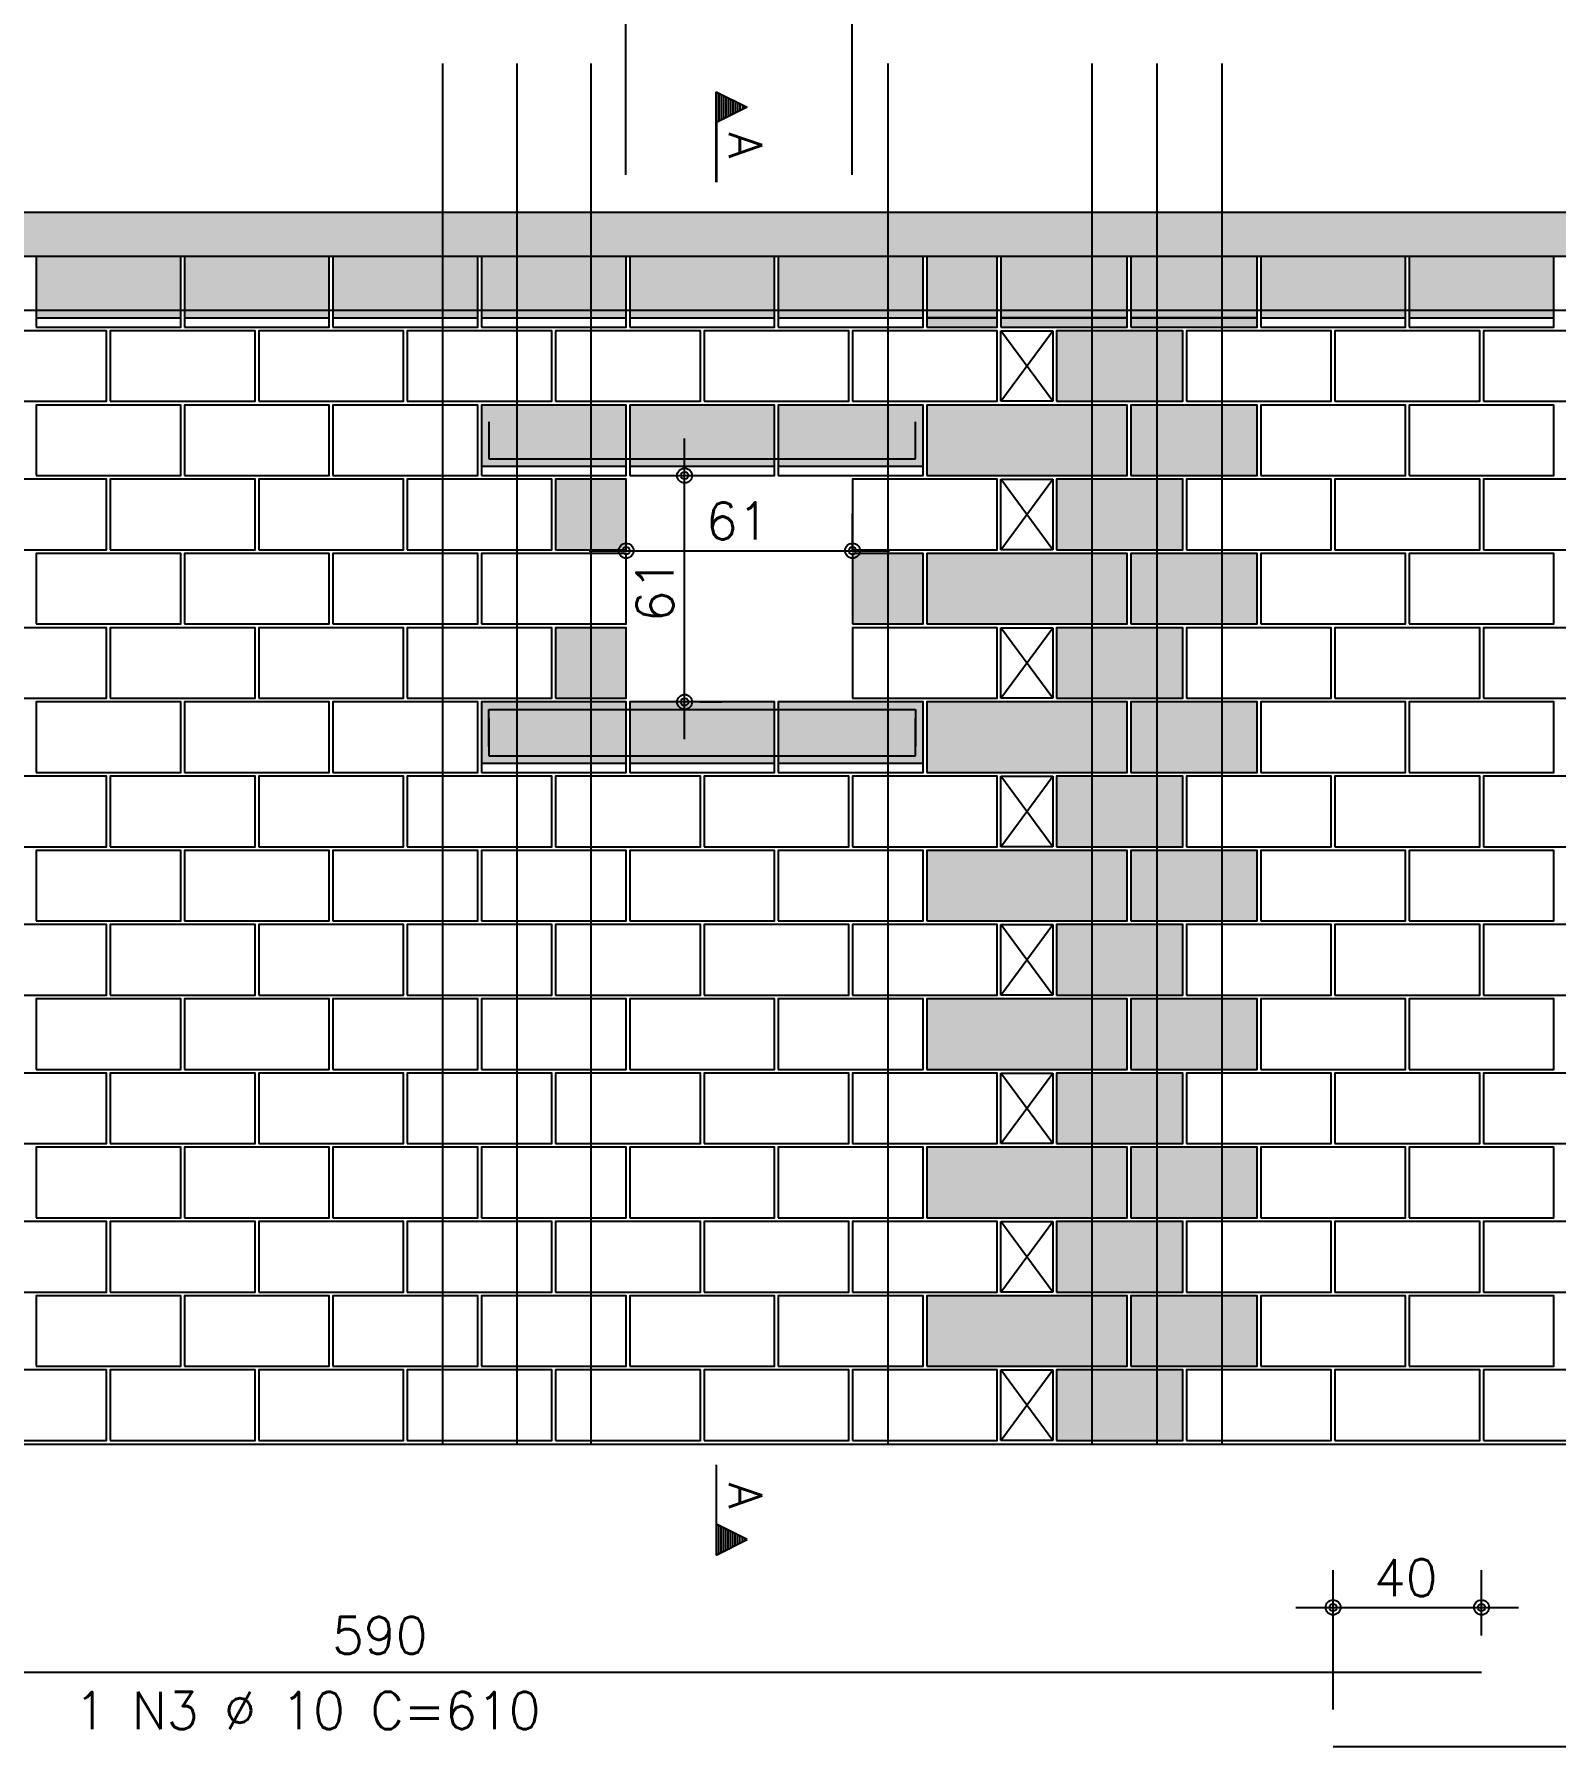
# Model space of a CAD drawing. Extents: x -1.9 to 86, y -1.6 to 60.9.
# Drawn here: x 27.32 to 35.52, y 46.15 to 55.38 of the extents above; entities that cross this region are included whole.
import ezdxf

# ---------------------------------------------------------------- set-up
doc = ezdxf.new("R2010")
doc.units = 0
doc.header["$MEASUREMENT"] = 0
for name, color, linetype in [('PENA_01', 1, 'CONTINUOUS'), ('PENA_02', 2, 'CONTINUOUS'), ('PENA_03', 3, 'CONTINUOUS'), ('PENA_05', 5, 'CONTINUOUS'), ('PENA_09', 254, 'CONTINUOUS'), ('PENA_11', 252, 'CONTINUOUS'), ('PENA_19', 240, 'CONTINUOUS'), ('PENA_21', 100, 'CONTINUOUS'), ('PENA_23', 50, 'CONTINUOUS')]:
    doc.layers.add(name, color=color, linetype=linetype)
doc.styles.get("Standard").update_dxf_attribs({"font": 'ROMANS.SHX'})

msp = doc.modelspace()

# ---------------------------------------------------------------- linework, layer by layer
at = {"layer": 'PENA_01', "linetype": 'Continuous'}
for p, q in [((30.5114, 54.6223), (30.5114, 55.8205)), ((31.7314, 54.6223), (31.7314, 55.8205)), ((27.3335, 53.8523), (28.1135, 53.8523)), ((28.1335, 53.8523), (28.9135, 53.8523)), ((28.9335, 53.8523), (29.7135, 53.8523)), ((29.7335, 53.8523), (30.5135, 53.8523)), ((30.5335, 53.8523), (31.3135, 53.8523)), ((31.3335, 53.8523), (32.1135, 53.8523)), ((32.1335, 53.8523), (32.5135, 53.8523)), ((32.5335, 53.8523), (33.2135, 53.8523)), ((33.2335, 53.8523), (33.9135, 53.8523)), ((33.9335, 53.8523), (34.7135, 53.8523)), ((34.7335, 53.8523), (35.5135, 53.8523)), ((30.8284, 51.5823), (30.8284, 53.2023)), ((29.7335, 53.0523), (30.5135, 53.0523)), ((30.5335, 53.0523), (31.3135, 53.0523)), ((30.9859, 53.0023), (31.0284, 53.0023)), ((31.3335, 53.0523), (32.1135, 53.0523)), ((30.5135, 52.5923), (30.5135, 52.797)), ((31.7335, 52.5923), (31.7335, 52.797)), ((30.3135, 52.597), (31.9335, 52.597)), ((30.9099, 51.7823), (31.0284, 51.7823)), ((29.7335, 51.4523), (30.5135, 51.4523)), ((30.5335, 51.4523), (31.3135, 51.4523)), ((31.3335, 51.4523), (32.1135, 51.4523)), ((34.3235, 46.352), (34.3235, 47.1028)), ((35.1235, 46.752), (35.1235, 47.1028)), ((34.1235, 46.9028), (35.3235, 46.9028))]:
    msp.add_line(p, q, dxfattribs=at)
at = {"layer": 'PENA_02', "linetype": 'Continuous'}
for p, q in [((32.5335, 53.4023), (32.5335, 53.7823)), ((32.5335, 53.7823), (32.8135, 53.7823)), ((32.8135, 53.7823), (32.8135, 53.4023)), ((32.8135, 53.4023), (32.5335, 53.4023)), ((32.5335, 52.6023), (32.5335, 52.9823)), ((32.5335, 52.9823), (32.8135, 52.9823)), ((32.8135, 52.9823), (32.8135, 52.6023)), ((32.8135, 52.6023), (32.5335, 52.6023)), ((32.5335, 51.8023), (32.5335, 52.1823)), ((32.5335, 52.1823), (32.8135, 52.1823)), ((32.8135, 52.1823), (32.8135, 51.8023)), ((32.8135, 51.8023), (32.5335, 51.8023)), ((32.5335, 51.0023), (32.5335, 51.3823)), ((32.5335, 51.3823), (32.8135, 51.3823)), ((32.8135, 51.3823), (32.8135, 51.0023)), ((32.8135, 51.0023), (32.5335, 51.0023)), ((32.5335, 50.2023), (32.5335, 50.5823)), ((32.5335, 50.5823), (32.8135, 50.5823)), ((32.8135, 50.5823), (32.8135, 50.2023)), ((32.8135, 50.2023), (32.5335, 50.2023)), ((32.5335, 49.4023), (32.5335, 49.7823)), ((32.5335, 49.7823), (32.8135, 49.7823)), ((32.8135, 49.7823), (32.8135, 49.4023)), ((32.8135, 49.4023), (32.5335, 49.4023)), ((32.5335, 48.6023), (32.5335, 48.9823)), ((32.5335, 48.9823), (32.8135, 48.9823)), ((32.8135, 48.9823), (32.8135, 48.6023)), ((32.8135, 48.6023), (32.5335, 48.6023)), ((32.5335, 47.8023), (32.5335, 48.1823)), ((32.5335, 48.1823), (32.8135, 48.1823)), ((32.8135, 48.1823), (32.8135, 47.8023)), ((32.8135, 47.8023), (32.5335, 47.8023)), ((23.2335, 47.7823), (46.2135, 47.7823))]:
    msp.add_line(p, q, dxfattribs=at)
for points in [[(23.2335, 54.1823), (23.2335, 54.4223), (46.2135, 54.4223), (46.2135, 54.1823), (23.2335, 54.1823)], [(27.3335, 53.8023), (28.1135, 53.8023), (28.1135, 54.1823), (27.3335, 54.1823), (27.3335, 53.8023)], [(28.1335, 53.8023), (28.9135, 53.8023), (28.9135, 54.1823), (28.1335, 54.1823), (28.1335, 53.8023)], [(28.9335, 53.8023), (29.7135, 53.8023), (29.7135, 54.1823), (28.9335, 54.1823), (28.9335, 53.8023)], [(29.7335, 53.8023), (30.5135, 53.8023), (30.5135, 54.1823), (29.7335, 54.1823), (29.7335, 53.8023)], [(30.5335, 53.8023), (31.3135, 53.8023), (31.3135, 54.1823), (30.5335, 54.1823), (30.5335, 53.8023)], [(31.3335, 53.8023), (32.1135, 53.8023), (32.1135, 54.1823), (31.3335, 54.1823), (31.3335, 53.8023)], [(32.1335, 53.8023), (32.5135, 53.8023), (32.5135, 54.1823), (32.1335, 54.1823), (32.1335, 53.8023)], [(32.5335, 53.8023), (33.2135, 53.8023), (33.2135, 54.1823), (32.5335, 54.1823), (32.5335, 53.8023)], [(33.2335, 53.8023), (33.9135, 53.8023), (33.9135, 54.1823), (33.2335, 54.1823), (33.2335, 53.8023)], [(33.9335, 53.8023), (34.7135, 53.8023), (34.7135, 54.1823), (33.9335, 54.1823), (33.9335, 53.8023)], [(34.7335, 53.8023), (35.5135, 53.8023), (35.5135, 54.1823), (34.7335, 54.1823), (34.7335, 53.8023)], [(26.9335, 53.4023), (27.7135, 53.4023), (27.7135, 53.7823), (26.9335, 53.7823), (26.9335, 53.4023)], [(27.7335, 53.4023), (28.5135, 53.4023), (28.5135, 53.7823), (27.7335, 53.7823), (27.7335, 53.4023)], [(28.5335, 53.4023), (29.3135, 53.4023), (29.3135, 53.7823), (28.5335, 53.7823), (28.5335, 53.4023)], [(29.3335, 53.4023), (30.1135, 53.4023), (30.1135, 53.7823), (29.3335, 53.7823), (29.3335, 53.4023)], [(30.1335, 53.4023), (30.9135, 53.4023), (30.9135, 53.7823), (30.1335, 53.7823), (30.1335, 53.4023)], [(30.9335, 53.4023), (31.7135, 53.4023), (31.7135, 53.7823), (30.9335, 53.7823), (30.9335, 53.4023)], [(31.7335, 53.4023), (32.5135, 53.4023), (32.5135, 53.7823), (31.7335, 53.7823), (31.7335, 53.4023)], [(32.8335, 53.4023), (33.5135, 53.4023), (33.5135, 53.7823), (32.8335, 53.7823), (32.8335, 53.4023)], [(33.5335, 53.4023), (34.3135, 53.4023), (34.3135, 53.7823), (33.5335, 53.7823), (33.5335, 53.4023)], [(34.3335, 53.4023), (35.1135, 53.4023), (35.1135, 53.7823), (34.3335, 53.7823), (34.3335, 53.4023)], [(35.1335, 53.4023), (35.9135, 53.4023), (35.9135, 53.7823), (35.1335, 53.7823), (35.1335, 53.4023)], [(27.3335, 53.0023), (28.1135, 53.0023), (28.1135, 53.3823), (27.3335, 53.3823), (27.3335, 53.0023)], [(28.1335, 53.0023), (28.9135, 53.0023), (28.9135, 53.3823), (28.1335, 53.3823), (28.1335, 53.0023)], [(28.9335, 53.0023), (29.7135, 53.0023), (29.7135, 53.3823), (28.9335, 53.3823), (28.9335, 53.0023)], [(29.7335, 53.0023), (30.5135, 53.0023), (30.5135, 53.3823), (29.7335, 53.3823), (29.7335, 53.0023)], [(30.5335, 53.0023), (31.3135, 53.0023), (31.3135, 53.3823), (30.5335, 53.3823), (30.5335, 53.0023)], [(31.3335, 53.0023), (32.1135, 53.0023), (32.1135, 53.3823), (31.3335, 53.3823), (31.3335, 53.0023)], [(32.1335, 53.0023), (33.2135, 53.0023), (33.2135, 53.3823), (32.1335, 53.3823), (32.1335, 53.0023)], [(33.2335, 53.0023), (33.9135, 53.0023), (33.9135, 53.3823), (33.2335, 53.3823), (33.2335, 53.0023)], [(33.9335, 53.0023), (34.7135, 53.0023), (34.7135, 53.3823), (33.9335, 53.3823), (33.9335, 53.0023)], [(34.7335, 53.0023), (35.5135, 53.0023), (35.5135, 53.3823), (34.7335, 53.3823), (34.7335, 53.0023)], [(26.9335, 52.6023), (27.7135, 52.6023), (27.7135, 52.9823), (26.9335, 52.9823), (26.9335, 52.6023)], [(27.7335, 52.6023), (28.5135, 52.6023), (28.5135, 52.9823), (27.7335, 52.9823), (27.7335, 52.6023)], [(28.5335, 52.6023), (29.3135, 52.6023), (29.3135, 52.9823), (28.5335, 52.9823), (28.5335, 52.6023)], [(29.3335, 52.6023), (30.1135, 52.6023), (30.1135, 52.9823), (29.3335, 52.9823), (29.3335, 52.6023)], [(30.1335, 52.6023), (30.5135, 52.6023), (30.5135, 52.9823), (30.1335, 52.9823), (30.1335, 52.6023)], [(31.7335, 52.6023), (32.5135, 52.6023), (32.5135, 52.9823), (31.7335, 52.9823), (31.7335, 52.6023)], [(32.8335, 52.6023), (33.5135, 52.6023), (33.5135, 52.9823), (32.8335, 52.9823), (32.8335, 52.6023)], [(33.5335, 52.6023), (34.3135, 52.6023), (34.3135, 52.9823), (33.5335, 52.9823), (33.5335, 52.6023)], [(34.3335, 52.6023), (35.1135, 52.6023), (35.1135, 52.9823), (34.3335, 52.9823), (34.3335, 52.6023)], [(35.1335, 52.6023), (35.9135, 52.6023), (35.9135, 52.9823), (35.1335, 52.9823), (35.1335, 52.6023)], [(27.3335, 52.2023), (28.1135, 52.2023), (28.1135, 52.5823), (27.3335, 52.5823), (27.3335, 52.2023)], [(28.1335, 52.2023), (28.9135, 52.2023), (28.9135, 52.5823), (28.1335, 52.5823), (28.1335, 52.2023)], [(28.9335, 52.2023), (29.7135, 52.2023), (29.7135, 52.5823), (28.9335, 52.5823), (28.9335, 52.2023)], [(29.7335, 52.2023), (30.5135, 52.2023), (30.5135, 52.5823), (29.7335, 52.5823), (29.7335, 52.2023)], [(31.7335, 52.2023), (32.1135, 52.2023), (32.1135, 52.5823), (31.7335, 52.5823), (31.7335, 52.2023)], [(32.1335, 52.2023), (33.2135, 52.2023), (33.2135, 52.5823), (32.1335, 52.5823), (32.1335, 52.2023)], [(33.2335, 52.2023), (33.9135, 52.2023), (33.9135, 52.5823), (33.2335, 52.5823), (33.2335, 52.2023)], [(33.9335, 52.2023), (34.7135, 52.2023), (34.7135, 52.5823), (33.9335, 52.5823), (33.9335, 52.2023)], [(34.7335, 52.2023), (35.5135, 52.2023), (35.5135, 52.5823), (34.7335, 52.5823), (34.7335, 52.2023)], [(26.9335, 51.8023), (27.7135, 51.8023), (27.7135, 52.1823), (26.9335, 52.1823), (26.9335, 51.8023)], [(27.7335, 51.8023), (28.5135, 51.8023), (28.5135, 52.1823), (27.7335, 52.1823), (27.7335, 51.8023)], [(28.5335, 51.8023), (29.3135, 51.8023), (29.3135, 52.1823), (28.5335, 52.1823), (28.5335, 51.8023)], [(29.3335, 51.8023), (30.1135, 51.8023), (30.1135, 52.1823), (29.3335, 52.1823), (29.3335, 51.8023)], [(30.1335, 51.8023), (30.5135, 51.8023), (30.5135, 52.1823), (30.1335, 52.1823), (30.1335, 51.8023)], [(31.7335, 51.8023), (32.5135, 51.8023), (32.5135, 52.1823), (31.7335, 52.1823), (31.7335, 51.8023)], [(32.8335, 51.8023), (33.5135, 51.8023), (33.5135, 52.1823), (32.8335, 52.1823), (32.8335, 51.8023)], [(33.5335, 51.8023), (34.3135, 51.8023), (34.3135, 52.1823), (33.5335, 52.1823), (33.5335, 51.8023)], [(34.3335, 51.8023), (35.1135, 51.8023), (35.1135, 52.1823), (34.3335, 52.1823), (34.3335, 51.8023)], [(35.1335, 51.8023), (35.9135, 51.8023), (35.9135, 52.1823), (35.1335, 52.1823), (35.1335, 51.8023)], [(27.3335, 51.4023), (28.1135, 51.4023), (28.1135, 51.7823), (27.3335, 51.7823), (27.3335, 51.4023)], [(28.1335, 51.4023), (28.9135, 51.4023), (28.9135, 51.7823), (28.1335, 51.7823), (28.1335, 51.4023)], [(28.9335, 51.4023), (29.7135, 51.4023), (29.7135, 51.7823), (28.9335, 51.7823), (28.9335, 51.4023)], [(29.7335, 51.4023), (30.5135, 51.4023), (30.5135, 51.7823), (29.7335, 51.7823), (29.7335, 51.4023)], [(30.5335, 51.4023), (31.3135, 51.4023), (31.3135, 51.7823), (30.5335, 51.7823), (30.5335, 51.4023)], [(31.3335, 51.4023), (32.1135, 51.4023), (32.1135, 51.7823), (31.3335, 51.7823), (31.3335, 51.4023)], [(32.1335, 51.4023), (33.2135, 51.4023), (33.2135, 51.7823), (32.1335, 51.7823), (32.1335, 51.4023)], [(33.2335, 51.4023), (33.9135, 51.4023), (33.9135, 51.7823), (33.2335, 51.7823), (33.2335, 51.4023)], [(33.9335, 51.4023), (34.7135, 51.4023), (34.7135, 51.7823), (33.9335, 51.7823), (33.9335, 51.4023)], [(34.7335, 51.4023), (35.5135, 51.4023), (35.5135, 51.7823), (34.7335, 51.7823), (34.7335, 51.4023)], [(26.9335, 51.0023), (27.7135, 51.0023), (27.7135, 51.3823), (26.9335, 51.3823), (26.9335, 51.0023)], [(27.7335, 51.0023), (28.5135, 51.0023), (28.5135, 51.3823), (27.7335, 51.3823), (27.7335, 51.0023)], [(28.5335, 51.0023), (29.3135, 51.0023), (29.3135, 51.3823), (28.5335, 51.3823), (28.5335, 51.0023)], [(29.3335, 51.0023), (30.1135, 51.0023), (30.1135, 51.3823), (29.3335, 51.3823), (29.3335, 51.0023)], [(30.1335, 51.0023), (30.9135, 51.0023), (30.9135, 51.3823), (30.1335, 51.3823), (30.1335, 51.0023)], [(30.9335, 51.0023), (31.7135, 51.0023), (31.7135, 51.3823), (30.9335, 51.3823), (30.9335, 51.0023)], [(31.7335, 51.0023), (32.5135, 51.0023), (32.5135, 51.3823), (31.7335, 51.3823), (31.7335, 51.0023)], [(32.8335, 51.0023), (33.5135, 51.0023), (33.5135, 51.3823), (32.8335, 51.3823), (32.8335, 51.0023)], [(33.5335, 51.0023), (34.3135, 51.0023), (34.3135, 51.3823), (33.5335, 51.3823), (33.5335, 51.0023)], [(34.3335, 51.0023), (35.1135, 51.0023), (35.1135, 51.3823), (34.3335, 51.3823), (34.3335, 51.0023)], [(35.1335, 51.0023), (35.9135, 51.0023), (35.9135, 51.3823), (35.1335, 51.3823), (35.1335, 51.0023)], [(27.3335, 50.6023), (28.1135, 50.6023), (28.1135, 50.9823), (27.3335, 50.9823), (27.3335, 50.6023)], [(28.1335, 50.6023), (28.9135, 50.6023), (28.9135, 50.9823), (28.1335, 50.9823), (28.1335, 50.6023)], [(28.9335, 50.6023), (29.7135, 50.6023), (29.7135, 50.9823), (28.9335, 50.9823), (28.9335, 50.6023)], [(29.7335, 50.6023), (30.5135, 50.6023), (30.5135, 50.9823), (29.7335, 50.9823), (29.7335, 50.6023)], [(30.5335, 50.6023), (31.3135, 50.6023), (31.3135, 50.9823), (30.5335, 50.9823), (30.5335, 50.6023)], [(31.3335, 50.6023), (32.1135, 50.6023), (32.1135, 50.9823), (31.3335, 50.9823), (31.3335, 50.6023)], [(32.1335, 50.6023), (33.2135, 50.6023), (33.2135, 50.9823), (32.1335, 50.9823), (32.1335, 50.6023)], [(33.2335, 50.6023), (33.9135, 50.6023), (33.9135, 50.9823), (33.2335, 50.9823), (33.2335, 50.6023)], [(33.9335, 50.6023), (34.7135, 50.6023), (34.7135, 50.9823), (33.9335, 50.9823), (33.9335, 50.6023)], [(34.7335, 50.6023), (35.5135, 50.6023), (35.5135, 50.9823), (34.7335, 50.9823), (34.7335, 50.6023)], [(26.9335, 50.2023), (27.7135, 50.2023), (27.7135, 50.5823), (26.9335, 50.5823), (26.9335, 50.2023)], [(27.7335, 50.2023), (28.5135, 50.2023), (28.5135, 50.5823), (27.7335, 50.5823), (27.7335, 50.2023)], [(28.5335, 50.2023), (29.3135, 50.2023), (29.3135, 50.5823), (28.5335, 50.5823), (28.5335, 50.2023)], [(29.3335, 50.2023), (30.1135, 50.2023), (30.1135, 50.5823), (29.3335, 50.5823), (29.3335, 50.2023)], [(30.1335, 50.2023), (30.9135, 50.2023), (30.9135, 50.5823), (30.1335, 50.5823), (30.1335, 50.2023)], [(30.9335, 50.2023), (31.7135, 50.2023), (31.7135, 50.5823), (30.9335, 50.5823), (30.9335, 50.2023)], [(31.7335, 50.2023), (32.5135, 50.2023), (32.5135, 50.5823), (31.7335, 50.5823), (31.7335, 50.2023)], [(32.8335, 50.2023), (33.5135, 50.2023), (33.5135, 50.5823), (32.8335, 50.5823), (32.8335, 50.2023)], [(33.5335, 50.2023), (34.3135, 50.2023), (34.3135, 50.5823), (33.5335, 50.5823), (33.5335, 50.2023)], [(34.3335, 50.2023), (35.1135, 50.2023), (35.1135, 50.5823), (34.3335, 50.5823), (34.3335, 50.2023)], [(35.1335, 50.2023), (35.9135, 50.2023), (35.9135, 50.5823), (35.1335, 50.5823), (35.1335, 50.2023)], [(27.3335, 49.8023), (28.1135, 49.8023), (28.1135, 50.1823), (27.3335, 50.1823), (27.3335, 49.8023)], [(28.1335, 49.8023), (28.9135, 49.8023), (28.9135, 50.1823), (28.1335, 50.1823), (28.1335, 49.8023)], [(28.9335, 49.8023), (29.7135, 49.8023), (29.7135, 50.1823), (28.9335, 50.1823), (28.9335, 49.8023)], [(29.7335, 49.8023), (30.5135, 49.8023), (30.5135, 50.1823), (29.7335, 50.1823), (29.7335, 49.8023)], [(30.5335, 49.8023), (31.3135, 49.8023), (31.3135, 50.1823), (30.5335, 50.1823), (30.5335, 49.8023)], [(31.3335, 49.8023), (32.1135, 49.8023), (32.1135, 50.1823), (31.3335, 50.1823), (31.3335, 49.8023)], [(32.1335, 49.8023), (33.2135, 49.8023), (33.2135, 50.1823), (32.1335, 50.1823), (32.1335, 49.8023)], [(33.2335, 49.8023), (33.9135, 49.8023), (33.9135, 50.1823), (33.2335, 50.1823), (33.2335, 49.8023)], [(33.9335, 49.8023), (34.7135, 49.8023), (34.7135, 50.1823), (33.9335, 50.1823), (33.9335, 49.8023)], [(34.7335, 49.8023), (35.5135, 49.8023), (35.5135, 50.1823), (34.7335, 50.1823), (34.7335, 49.8023)], [(26.9335, 49.4023), (27.7135, 49.4023), (27.7135, 49.7823), (26.9335, 49.7823), (26.9335, 49.4023)], [(27.7335, 49.4023), (28.5135, 49.4023), (28.5135, 49.7823), (27.7335, 49.7823), (27.7335, 49.4023)], [(28.5335, 49.4023), (29.3135, 49.4023), (29.3135, 49.7823), (28.5335, 49.7823), (28.5335, 49.4023)], [(29.3335, 49.4023), (30.1135, 49.4023), (30.1135, 49.7823), (29.3335, 49.7823), (29.3335, 49.4023)], [(30.1335, 49.4023), (30.9135, 49.4023), (30.9135, 49.7823), (30.1335, 49.7823), (30.1335, 49.4023)], [(30.9335, 49.4023), (31.7135, 49.4023), (31.7135, 49.7823), (30.9335, 49.7823), (30.9335, 49.4023)], [(31.7335, 49.4023), (32.5135, 49.4023), (32.5135, 49.7823), (31.7335, 49.7823), (31.7335, 49.4023)], [(32.8335, 49.4023), (33.5135, 49.4023), (33.5135, 49.7823), (32.8335, 49.7823), (32.8335, 49.4023)], [(33.5335, 49.4023), (34.3135, 49.4023), (34.3135, 49.7823), (33.5335, 49.7823), (33.5335, 49.4023)], [(34.3335, 49.4023), (35.1135, 49.4023), (35.1135, 49.7823), (34.3335, 49.7823), (34.3335, 49.4023)], [(35.1335, 49.4023), (35.9135, 49.4023), (35.9135, 49.7823), (35.1335, 49.7823), (35.1335, 49.4023)], [(27.3335, 49.0023), (28.1135, 49.0023), (28.1135, 49.3823), (27.3335, 49.3823), (27.3335, 49.0023)], [(28.1335, 49.0023), (28.9135, 49.0023), (28.9135, 49.3823), (28.1335, 49.3823), (28.1335, 49.0023)], [(28.9335, 49.0023), (29.7135, 49.0023), (29.7135, 49.3823), (28.9335, 49.3823), (28.9335, 49.0023)], [(29.7335, 49.0023), (30.5135, 49.0023), (30.5135, 49.3823), (29.7335, 49.3823), (29.7335, 49.0023)], [(30.5335, 49.0023), (31.3135, 49.0023), (31.3135, 49.3823), (30.5335, 49.3823), (30.5335, 49.0023)], [(31.3335, 49.0023), (32.1135, 49.0023), (32.1135, 49.3823), (31.3335, 49.3823), (31.3335, 49.0023)], [(32.1335, 49.0023), (33.2135, 49.0023), (33.2135, 49.3823), (32.1335, 49.3823), (32.1335, 49.0023)], [(33.2335, 49.0023), (33.9135, 49.0023), (33.9135, 49.3823), (33.2335, 49.3823), (33.2335, 49.0023)], [(33.9335, 49.0023), (34.7135, 49.0023), (34.7135, 49.3823), (33.9335, 49.3823), (33.9335, 49.0023)], [(34.7335, 49.0023), (35.5135, 49.0023), (35.5135, 49.3823), (34.7335, 49.3823), (34.7335, 49.0023)], [(26.9335, 48.6023), (27.7135, 48.6023), (27.7135, 48.9823), (26.9335, 48.9823), (26.9335, 48.6023)], [(27.7335, 48.6023), (28.5135, 48.6023), (28.5135, 48.9823), (27.7335, 48.9823), (27.7335, 48.6023)], [(28.5335, 48.6023), (29.3135, 48.6023), (29.3135, 48.9823), (28.5335, 48.9823), (28.5335, 48.6023)], [(29.3335, 48.6023), (30.1135, 48.6023), (30.1135, 48.9823), (29.3335, 48.9823), (29.3335, 48.6023)], [(30.1335, 48.6023), (30.9135, 48.6023), (30.9135, 48.9823), (30.1335, 48.9823), (30.1335, 48.6023)], [(30.9335, 48.6023), (31.7135, 48.6023), (31.7135, 48.9823), (30.9335, 48.9823), (30.9335, 48.6023)], [(31.7335, 48.6023), (32.5135, 48.6023), (32.5135, 48.9823), (31.7335, 48.9823), (31.7335, 48.6023)], [(32.8335, 48.6023), (33.5135, 48.6023), (33.5135, 48.9823), (32.8335, 48.9823), (32.8335, 48.6023)], [(33.5335, 48.6023), (34.3135, 48.6023), (34.3135, 48.9823), (33.5335, 48.9823), (33.5335, 48.6023)], [(34.3335, 48.6023), (35.1135, 48.6023), (35.1135, 48.9823), (34.3335, 48.9823), (34.3335, 48.6023)], [(35.1335, 48.6023), (35.9135, 48.6023), (35.9135, 48.9823), (35.1335, 48.9823), (35.1335, 48.6023)], [(27.3335, 48.2023), (28.1135, 48.2023), (28.1135, 48.5823), (27.3335, 48.5823), (27.3335, 48.2023)], [(28.1335, 48.2023), (28.9135, 48.2023), (28.9135, 48.5823), (28.1335, 48.5823), (28.1335, 48.2023)], [(28.9335, 48.2023), (29.7135, 48.2023), (29.7135, 48.5823), (28.9335, 48.5823), (28.9335, 48.2023)], [(29.7335, 48.2023), (30.5135, 48.2023), (30.5135, 48.5823), (29.7335, 48.5823), (29.7335, 48.2023)], [(30.5335, 48.2023), (31.3135, 48.2023), (31.3135, 48.5823), (30.5335, 48.5823), (30.5335, 48.2023)], [(31.3335, 48.2023), (32.1135, 48.2023), (32.1135, 48.5823), (31.3335, 48.5823), (31.3335, 48.2023)], [(32.1335, 48.2023), (33.2135, 48.2023), (33.2135, 48.5823), (32.1335, 48.5823), (32.1335, 48.2023)], [(33.2335, 48.2023), (33.9135, 48.2023), (33.9135, 48.5823), (33.2335, 48.5823), (33.2335, 48.2023)], [(33.9335, 48.2023), (34.7135, 48.2023), (34.7135, 48.5823), (33.9335, 48.5823), (33.9335, 48.2023)], [(34.7335, 48.2023), (35.5135, 48.2023), (35.5135, 48.5823), (34.7335, 48.5823), (34.7335, 48.2023)], [(26.9335, 47.8023), (27.7135, 47.8023), (27.7135, 48.1823), (26.9335, 48.1823), (26.9335, 47.8023)], [(27.7335, 47.8023), (28.5135, 47.8023), (28.5135, 48.1823), (27.7335, 48.1823), (27.7335, 47.8023)], [(28.5335, 47.8023), (29.3135, 47.8023), (29.3135, 48.1823), (28.5335, 48.1823), (28.5335, 47.8023)], [(29.3335, 47.8023), (30.1135, 47.8023), (30.1135, 48.1823), (29.3335, 48.1823), (29.3335, 47.8023)], [(30.1335, 47.8023), (30.9135, 47.8023), (30.9135, 48.1823), (30.1335, 48.1823), (30.1335, 47.8023)], [(30.9335, 47.8023), (31.7135, 47.8023), (31.7135, 48.1823), (30.9335, 48.1823), (30.9335, 47.8023)], [(31.7335, 47.8023), (32.5135, 47.8023), (32.5135, 48.1823), (31.7335, 48.1823), (31.7335, 47.8023)], [(32.8335, 47.8023), (33.5135, 47.8023), (33.5135, 48.1823), (32.8335, 48.1823), (32.8335, 47.8023)], [(33.5335, 47.8023), (34.3135, 47.8023), (34.3135, 48.1823), (33.5335, 48.1823), (33.5335, 47.8023)], [(34.3335, 47.8023), (35.1135, 47.8023), (35.1135, 48.1823), (34.3335, 48.1823), (34.3335, 47.8023)], [(35.1335, 47.8023), (35.9135, 47.8023), (35.9135, 48.1823), (35.1335, 48.1823), (35.1335, 47.8023)]]:
    msp.add_lwpolyline(points, dxfattribs=at)
for centre, radius in [((30.8284, 53.0023), 0.04), ((30.8284, 53.0023), 0.02), ((30.5135, 52.597), 0.04), ((30.5135, 52.597), 0.02), ((31.7335, 52.597), 0.04), ((31.7335, 52.597), 0.02), ((30.8284, 51.7823), 0.04), ((30.8284, 51.7823), 0.02), ((34.3235, 46.9028), 0.04), ((34.3235, 46.9028), 0.02), ((35.1235, 46.9028), 0.04), ((35.1235, 46.9028), 0.02)]:
    msp.add_circle(centre, radius, dxfattribs=at)
at = {"layer": 'PENA_03', "linetype": 'Continuous'}
for p, q in [((30.9993, 54.5836), (30.9993, 55.07)), ((30.9993, 55.07), (31.1653, 54.9871)), ((31, 55.0689), (31, 54.9052)), ((31, 55.0689), (31.1637, 54.9871)), ((31.0121, 55.0636), (31.0121, 54.9105)), ((31.0249, 55.0573), (31.0249, 54.9169)), ((31.0376, 55.0509), (31.0376, 54.9232)), ((31.0504, 55.0445), (31.0504, 54.9296)), ((31.0632, 55.0381), (31.0632, 54.936)), ((31.0759, 55.0317), (31.0759, 54.9424)), ((31.0887, 55.0254), (31.0887, 54.9488)), ((31.1014, 55.019), (31.1014, 54.9551)), ((31.1142, 55.0126), (31.1142, 54.9615)), ((31.127, 55.0062), (31.127, 54.9679)), ((31.1637, 54.9871), (31, 54.9052)), ((31.1653, 54.9871), (31, 54.9044)), ((31.1397, 54.9998), (31.1397, 54.9743)), ((31.1525, 54.9934), (31.1525, 54.9807)), ((31, 54.9044), (31, 54.5836)), ((30.5114, 54.4223), (30.5114, 54.4223)), ((31.7314, 54.4223), (31.7314, 54.4223)), ((32.8135, 53.4023), (32.5335, 53.7823)), ((32.5335, 53.4023), (32.8135, 53.7823)), ((30.7859, 53.0023), (30.7859, 53.0023)), ((32.8135, 52.6023), (32.5335, 52.9823)), ((32.5335, 52.6023), (32.8135, 52.9823)), ((30.5135, 52.3923), (30.5135, 52.3923)), ((31.7335, 52.3923), (31.7335, 52.3923)), ((32.8135, 51.8023), (32.5335, 52.1823)), ((32.5335, 51.8023), (32.8135, 52.1823)), ((30.7099, 51.7823), (30.7099, 51.7823)), ((32.8135, 51.0023), (32.5335, 51.3823)), ((32.5335, 51.0023), (32.8135, 51.3823)), ((32.8135, 50.2023), (32.5335, 50.5823)), ((32.5335, 50.2023), (32.8135, 50.5823)), ((32.8135, 49.4023), (32.5335, 49.7823)), ((32.5335, 49.4023), (32.8135, 49.7823)), ((32.8135, 48.6023), (32.5335, 48.9823)), ((32.5335, 48.6023), (32.8135, 48.9823)), ((32.8135, 47.8023), (32.5335, 48.1823)), ((32.5335, 47.8023), (32.8135, 48.1823)), ((30.9993, 47.6715), (30.9993, 47.1851)), ((31, 47.3507), (31, 47.6715)), ((31.1653, 47.2681), (31, 47.3507)), ((31, 47.1862), (31, 47.3499)), ((31.1637, 47.2681), (31, 47.3499)), ((31.0121, 47.1915), (31.0121, 47.3446)), ((30.9993, 47.1851), (31.1653, 47.2681)), ((31, 47.1862), (31.1637, 47.2681)), ((31.0249, 47.1979), (31.0249, 47.3383)), ((31.0376, 47.2042), (31.0376, 47.3319)), ((31.0504, 47.2106), (31.0504, 47.3255)), ((31.0632, 47.217), (31.0632, 47.3191)), ((31.0759, 47.2234), (31.0759, 47.3127)), ((31.0887, 47.2298), (31.0887, 47.3063)), ((31.1014, 47.2361), (31.1014, 47.3)), ((31.1142, 47.2425), (31.1142, 47.2936)), ((31.127, 47.2489), (31.127, 47.2872)), ((31.1397, 47.2553), (31.1397, 47.2808)), ((31.1525, 47.2617), (31.1525, 47.2744)), ((35.1235, 46.552), (35.1235, 46.552)), ((34.3235, 46.152), (34.3235, 46.152))]:
    msp.add_line(p, q, dxfattribs=at)
at = {"layer": 'PENA_05', "linetype": 'Continuous'}
for p, q in [((35.1235, 53.8923), (23.3335, 53.8923)), ((46.1135, 53.8923), (34.3235, 53.8923)), ((29.7735, 53.2923), (29.7735, 53.0923)), ((32.0735, 53.0923), (32.0735, 53.2923)), ((29.7735, 53.0923), (32.0735, 53.0923)), ((29.7735, 51.5423), (29.7735, 51.7423)), ((29.7735, 51.7423), (32.0735, 51.7423)), ((29.7735, 51.6923), (29.7735, 51.4923)), ((32.0735, 51.7423), (32.0735, 51.5423)), ((32.0735, 51.4923), (32.0735, 51.6923)), ((29.7735, 51.4923), (32.0735, 51.4923)), ((35.1235, 46.552), (23.3335, 46.552)), ((46.1135, 46.152), (34.3235, 46.152))]:
    msp.add_line(p, q, dxfattribs=at)
for points in [[(29.5235, 55.2223), (29.5235, 47.7823)], [(29.9235, 55.2223), (29.9235, 47.7823)], [(30.3235, 55.2223), (30.3235, 47.7823)], [(31.9235, 55.2223), (31.9235, 47.7823)], [(33.0235, 55.2223), (33.0235, 47.7823)], [(33.3735, 55.2223), (33.3735, 47.7823)], [(33.7235, 55.2223), (33.7235, 47.7823)]]:
    msp.add_lwpolyline(points, dxfattribs=at)
at = {"layer": 'PENA_09', "linetype": 'Continuous'}
for points in [[(27.3335, 53.8523), (28.1135, 53.8523), (28.1135, 54.1823), (27.3335, 54.1823), (27.3335, 53.8523)], [(28.1335, 53.8523), (28.9135, 53.8523), (28.9135, 54.1823), (28.1335, 54.1823), (28.1335, 53.8523)], [(28.9335, 53.8523), (29.7135, 53.8523), (29.7135, 54.1823), (28.9335, 54.1823), (28.9335, 53.8523)], [(29.7335, 53.8523), (30.5135, 53.8523), (30.5135, 54.1823), (29.7335, 54.1823), (29.7335, 53.8523)], [(30.5335, 53.8523), (31.3135, 53.8523), (31.3135, 54.1823), (30.5335, 54.1823), (30.5335, 53.8523)], [(31.3335, 53.8523), (32.1135, 53.8523), (32.1135, 54.1823), (31.3335, 54.1823), (31.3335, 53.8523)], [(32.1335, 53.8523), (32.5135, 53.8523), (32.5135, 54.1823), (32.1335, 54.1823), (32.1335, 53.8523)], [(32.5335, 53.8523), (33.2135, 53.8523), (33.2135, 54.1823), (32.5335, 54.1823), (32.5335, 53.8523)], [(33.2335, 53.8523), (33.9135, 53.8523), (33.9135, 54.1823), (33.2335, 54.1823), (33.2335, 53.8523)], [(33.9335, 53.8523), (34.7135, 53.8523), (34.7135, 54.1823), (33.9335, 54.1823), (33.9335, 53.8523)], [(34.7335, 53.8523), (35.5135, 53.8523), (35.5135, 54.1823), (34.7335, 54.1823), (34.7335, 53.8523)], [(29.7335, 53.0523), (30.5135, 53.0523), (30.5135, 53.3823), (29.7335, 53.3823), (29.7335, 53.0523)], [(30.5335, 53.0523), (31.3135, 53.0523), (31.3135, 53.3823), (30.5335, 53.3823), (30.5335, 53.0523)], [(31.3335, 53.0523), (32.1135, 53.0523), (32.1135, 53.3823), (31.3335, 53.3823), (31.3335, 53.0523)], [(29.7335, 51.4523), (30.5135, 51.4523), (30.5135, 51.7823), (29.7335, 51.7823), (29.7335, 51.4523)], [(30.5335, 51.4523), (31.3135, 51.4523), (31.3135, 51.7823), (30.5335, 51.7823), (30.5335, 51.4523)], [(31.3335, 51.4523), (32.1135, 51.4523), (32.1135, 51.7823), (31.3335, 51.7823), (31.3335, 51.4523)]]:
    msp.add_lwpolyline(points, dxfattribs=at)
for points in [[(27.3335, 53.8523), (28.1135, 53.8523), (28.1135, 54.1823)], [(27.3335, 53.8523), (28.1135, 54.1823), (27.3335, 54.1823)], [(27.3335, 53.8523), (27.3335, 54.1823), (27.3335, 53.8523)], [(28.1335, 53.8523), (28.9135, 53.8523), (28.9135, 54.1823)], [(28.1335, 53.8523), (28.9135, 54.1823), (28.1335, 54.1823)], [(28.1335, 53.8523), (28.1335, 54.1823), (28.1335, 53.8523)], [(28.9335, 53.8523), (29.7135, 53.8523), (29.7135, 54.1823)], [(28.9335, 53.8523), (29.7135, 54.1823), (28.9335, 54.1823)], [(28.9335, 53.8523), (28.9335, 54.1823), (28.9335, 53.8523)], [(29.7335, 53.8523), (30.5135, 53.8523), (30.5135, 54.1823)], [(29.7335, 53.8523), (30.5135, 54.1823), (29.7335, 54.1823)], [(29.7335, 53.8523), (29.7335, 54.1823), (29.7335, 53.8523)], [(30.5335, 53.8523), (31.3135, 53.8523), (31.3135, 54.1823)], [(30.5335, 53.8523), (31.3135, 54.1823), (30.5335, 54.1823)], [(30.5335, 53.8523), (30.5335, 54.1823), (30.5335, 53.8523)], [(31.3335, 53.8523), (32.1135, 53.8523), (32.1135, 54.1823)], [(31.3335, 53.8523), (32.1135, 54.1823), (31.3335, 54.1823)], [(31.3335, 53.8523), (31.3335, 54.1823), (31.3335, 53.8523)], [(32.1335, 53.8523), (32.5135, 53.8523), (32.5135, 54.1823)], [(32.1335, 53.8523), (32.5135, 54.1823), (32.1335, 54.1823)], [(32.1335, 53.8523), (32.1335, 54.1823), (32.1335, 53.8523)], [(32.5335, 53.8523), (33.2135, 53.8523), (33.2135, 54.1823)], [(32.5335, 53.8523), (33.2135, 54.1823), (32.5335, 54.1823)], [(32.5335, 53.8523), (32.5335, 54.1823), (32.5335, 53.8523)], [(33.2335, 53.8523), (33.9135, 53.8523), (33.9135, 54.1823)], [(33.2335, 53.8523), (33.9135, 54.1823), (33.2335, 54.1823)], [(33.2335, 53.8523), (33.2335, 54.1823), (33.2335, 53.8523)], [(33.9335, 53.8523), (34.7135, 53.8523), (34.7135, 54.1823)], [(33.9335, 53.8523), (34.7135, 54.1823), (33.9335, 54.1823)], [(33.9335, 53.8523), (33.9335, 54.1823), (33.9335, 53.8523)], [(34.7335, 53.8523), (35.5135, 53.8523), (35.5135, 54.1823)], [(34.7335, 53.8523), (35.5135, 54.1823), (34.7335, 54.1823)], [(34.7335, 53.8523), (34.7335, 54.1823), (34.7335, 53.8523)], [(29.7335, 53.0523), (30.5135, 53.0523), (30.5135, 53.3823)], [(29.7335, 53.0523), (30.5135, 53.3823), (29.7335, 53.3823)], [(29.7335, 53.0523), (29.7335, 53.3823), (29.7335, 53.0523)], [(30.5335, 53.0523), (31.3135, 53.0523), (31.3135, 53.3823)], [(30.5335, 53.0523), (31.3135, 53.3823), (30.5335, 53.3823)], [(30.5335, 53.0523), (30.5335, 53.3823), (30.5335, 53.0523)], [(31.3335, 53.0523), (32.1135, 53.0523), (32.1135, 53.3823)], [(31.3335, 53.0523), (32.1135, 53.3823), (31.3335, 53.3823)], [(31.3335, 53.0523), (31.3335, 53.3823), (31.3335, 53.0523)], [(29.7335, 51.4523), (30.5135, 51.4523), (30.5135, 51.7823)], [(29.7335, 51.4523), (30.5135, 51.7823), (29.7335, 51.7823)], [(29.7335, 51.4523), (29.7335, 51.7823), (29.7335, 51.4523)], [(30.5335, 51.4523), (31.3135, 51.4523), (31.3135, 51.7823)], [(30.5335, 51.4523), (31.3135, 51.7823), (30.5335, 51.7823)], [(30.5335, 51.4523), (30.5335, 51.7823), (30.5335, 51.4523)], [(31.3335, 51.4523), (32.1135, 51.4523), (32.1135, 51.7823)], [(31.3335, 51.4523), (32.1135, 51.7823), (31.3335, 51.7823)], [(31.3335, 51.4523), (31.3335, 51.7823), (31.3335, 51.4523)]]:
    msp.add_solid(points, dxfattribs=at)
at = {"layer": 'PENA_11', "linetype": 'Continuous'}
for points in [[(23.2335, 54.1823), (23.2335, 54.4223), (46.2135, 54.4223)], [(23.2335, 54.1823), (46.2135, 54.4223), (46.2135, 54.1823)], [(23.2335, 54.1823), (46.2135, 54.1823), (23.2335, 54.1823)]]:
    msp.add_solid(points, dxfattribs=at)
at = {"layer": 'PENA_19', "linetype": 'Continuous'}
for points in [[(32.1335, 53.0023), (33.2135, 53.0023), (33.2135, 53.3823), (32.1335, 53.3823), (32.1335, 53.0023)], [(32.1335, 52.2023), (33.2135, 52.2023), (33.2135, 52.5823), (32.1335, 52.5823), (32.1335, 52.2023)], [(32.1335, 51.4023), (33.2135, 51.4023), (33.2135, 51.7823), (32.1335, 51.7823), (32.1335, 51.4023)], [(32.1335, 50.6023), (33.2135, 50.6023), (33.2135, 50.9823), (32.1335, 50.9823), (32.1335, 50.6023)], [(32.1335, 49.8023), (33.2135, 49.8023), (33.2135, 50.1823), (32.1335, 50.1823), (32.1335, 49.8023)], [(32.1335, 49.0023), (33.2135, 49.0023), (33.2135, 49.3823), (32.1335, 49.3823), (32.1335, 49.0023)], [(32.1335, 48.2023), (33.2135, 48.2023), (33.2135, 48.5823), (32.1335, 48.5823), (32.1335, 48.2023)]]:
    msp.add_lwpolyline(points, dxfattribs=at)
for points in [[(32.1335, 53.0023), (33.2135, 53.0023), (33.2135, 53.3823)], [(32.1335, 53.0023), (33.2135, 53.3823), (32.1335, 53.3823)], [(32.1335, 53.0023), (32.1335, 53.3823), (32.1335, 53.0023)], [(32.1335, 52.2023), (33.2135, 52.2023), (33.2135, 52.5823)], [(32.1335, 52.2023), (33.2135, 52.5823), (32.1335, 52.5823)], [(32.1335, 52.2023), (32.1335, 52.5823), (32.1335, 52.2023)], [(32.1335, 51.4023), (33.2135, 51.4023), (33.2135, 51.7823)], [(32.1335, 51.4023), (33.2135, 51.7823), (32.1335, 51.7823)], [(32.1335, 51.4023), (32.1335, 51.7823), (32.1335, 51.4023)], [(32.1335, 50.6023), (33.2135, 50.6023), (33.2135, 50.9823)], [(32.1335, 50.6023), (33.2135, 50.9823), (32.1335, 50.9823)], [(32.1335, 50.6023), (32.1335, 50.9823), (32.1335, 50.6023)], [(32.1335, 49.8023), (33.2135, 49.8023), (33.2135, 50.1823)], [(32.1335, 49.8023), (33.2135, 50.1823), (32.1335, 50.1823)], [(32.1335, 49.8023), (32.1335, 50.1823), (32.1335, 49.8023)], [(32.1335, 49.0023), (33.2135, 49.0023), (33.2135, 49.3823)], [(32.1335, 49.0023), (33.2135, 49.3823), (32.1335, 49.3823)], [(32.1335, 49.0023), (32.1335, 49.3823), (32.1335, 49.0023)], [(32.1335, 48.2023), (33.2135, 48.2023), (33.2135, 48.5823)], [(32.1335, 48.2023), (33.2135, 48.5823), (32.1335, 48.5823)], [(32.1335, 48.2023), (32.1335, 48.5823), (32.1335, 48.2023)]]:
    msp.add_solid(points, dxfattribs=at)
at = {"layer": 'PENA_21', "linetype": 'Continuous'}
for points in [[(32.5335, 53.8023), (33.2135, 53.8023), (33.2135, 53.8523), (32.5335, 53.8523), (32.5335, 53.8023)], [(33.2335, 53.8023), (33.9135, 53.8023), (33.9135, 53.8523), (33.2335, 53.8523), (33.2335, 53.8023)], [(32.8335, 53.4023), (33.5135, 53.4023), (33.5135, 53.7823), (32.8335, 53.7823), (32.8335, 53.4023)], [(33.2335, 53.0023), (33.9135, 53.0023), (33.9135, 53.3823), (33.2335, 53.3823), (33.2335, 53.0023)], [(32.8335, 52.6023), (33.5135, 52.6023), (33.5135, 52.9823), (32.8335, 52.9823), (32.8335, 52.6023)], [(33.2335, 52.2023), (33.9135, 52.2023), (33.9135, 52.5823), (33.2335, 52.5823), (33.2335, 52.2023)], [(32.8335, 51.8023), (33.5135, 51.8023), (33.5135, 52.1823), (32.8335, 52.1823), (32.8335, 51.8023)], [(33.2335, 51.4023), (33.9135, 51.4023), (33.9135, 51.7823), (33.2335, 51.7823), (33.2335, 51.4023)], [(32.8335, 51.0023), (33.5135, 51.0023), (33.5135, 51.3823), (32.8335, 51.3823), (32.8335, 51.0023)], [(33.2335, 50.6023), (33.9135, 50.6023), (33.9135, 50.9823), (33.2335, 50.9823), (33.2335, 50.6023)], [(32.8335, 50.2023), (33.5135, 50.2023), (33.5135, 50.5823), (32.8335, 50.5823), (32.8335, 50.2023)], [(33.2335, 49.8023), (33.9135, 49.8023), (33.9135, 50.1823), (33.2335, 50.1823), (33.2335, 49.8023)], [(32.8335, 49.4023), (33.5135, 49.4023), (33.5135, 49.7823), (32.8335, 49.7823), (32.8335, 49.4023)], [(33.2335, 49.0023), (33.9135, 49.0023), (33.9135, 49.3823), (33.2335, 49.3823), (33.2335, 49.0023)], [(32.8335, 48.6023), (33.5135, 48.6023), (33.5135, 48.9823), (32.8335, 48.9823), (32.8335, 48.6023)], [(33.2335, 48.2023), (33.9135, 48.2023), (33.9135, 48.5823), (33.2335, 48.5823), (33.2335, 48.2023)], [(32.8335, 47.8023), (33.5135, 47.8023), (33.5135, 48.1823), (32.8335, 48.1823), (32.8335, 47.8023)]]:
    msp.add_lwpolyline(points, dxfattribs=at)
for points in [[(32.5335, 53.8023), (33.2135, 53.8023), (33.2135, 53.8523)], [(32.5335, 53.8023), (33.2135, 53.8523), (32.5335, 53.8523)], [(32.5335, 53.8023), (32.5335, 53.8523), (32.5335, 53.8023)], [(33.2335, 53.8023), (33.9135, 53.8023), (33.9135, 53.8523)], [(33.2335, 53.8023), (33.9135, 53.8523), (33.2335, 53.8523)], [(33.2335, 53.8023), (33.2335, 53.8523), (33.2335, 53.8023)], [(32.8335, 53.4023), (33.5135, 53.4023), (33.5135, 53.7823)], [(32.8335, 53.4023), (33.5135, 53.7823), (32.8335, 53.7823)], [(32.8335, 53.4023), (32.8335, 53.7823), (32.8335, 53.4023)], [(33.2335, 53.0023), (33.9135, 53.0023), (33.9135, 53.3823)], [(33.2335, 53.0023), (33.9135, 53.3823), (33.2335, 53.3823)], [(33.2335, 53.0023), (33.2335, 53.3823), (33.2335, 53.0023)], [(32.8335, 52.6023), (33.5135, 52.6023), (33.5135, 52.9823)], [(32.8335, 52.6023), (33.5135, 52.9823), (32.8335, 52.9823)], [(32.8335, 52.6023), (32.8335, 52.9823), (32.8335, 52.6023)], [(33.2335, 52.2023), (33.9135, 52.2023), (33.9135, 52.5823)], [(33.2335, 52.2023), (33.9135, 52.5823), (33.2335, 52.5823)], [(33.2335, 52.2023), (33.2335, 52.5823), (33.2335, 52.2023)], [(32.8335, 51.8023), (33.5135, 51.8023), (33.5135, 52.1823)], [(32.8335, 51.8023), (33.5135, 52.1823), (32.8335, 52.1823)], [(32.8335, 51.8023), (32.8335, 52.1823), (32.8335, 51.8023)], [(33.2335, 51.4023), (33.9135, 51.4023), (33.9135, 51.7823)], [(33.2335, 51.4023), (33.9135, 51.7823), (33.2335, 51.7823)], [(33.2335, 51.4023), (33.2335, 51.7823), (33.2335, 51.4023)], [(32.8335, 51.0023), (33.5135, 51.0023), (33.5135, 51.3823)], [(32.8335, 51.0023), (33.5135, 51.3823), (32.8335, 51.3823)], [(32.8335, 51.0023), (32.8335, 51.3823), (32.8335, 51.0023)], [(33.2335, 50.6023), (33.9135, 50.6023), (33.9135, 50.9823)], [(33.2335, 50.6023), (33.9135, 50.9823), (33.2335, 50.9823)], [(33.2335, 50.6023), (33.2335, 50.9823), (33.2335, 50.6023)], [(32.8335, 50.2023), (33.5135, 50.2023), (33.5135, 50.5823)], [(32.8335, 50.2023), (33.5135, 50.5823), (32.8335, 50.5823)], [(32.8335, 50.2023), (32.8335, 50.5823), (32.8335, 50.2023)], [(33.2335, 49.8023), (33.9135, 49.8023), (33.9135, 50.1823)], [(33.2335, 49.8023), (33.9135, 50.1823), (33.2335, 50.1823)], [(33.2335, 49.8023), (33.2335, 50.1823), (33.2335, 49.8023)], [(32.8335, 49.4023), (33.5135, 49.4023), (33.5135, 49.7823)], [(32.8335, 49.4023), (33.5135, 49.7823), (32.8335, 49.7823)], [(32.8335, 49.4023), (32.8335, 49.7823), (32.8335, 49.4023)], [(33.2335, 49.0023), (33.9135, 49.0023), (33.9135, 49.3823)], [(33.2335, 49.0023), (33.9135, 49.3823), (33.2335, 49.3823)], [(33.2335, 49.0023), (33.2335, 49.3823), (33.2335, 49.0023)], [(32.8335, 48.6023), (33.5135, 48.6023), (33.5135, 48.9823)], [(32.8335, 48.6023), (33.5135, 48.9823), (32.8335, 48.9823)], [(32.8335, 48.6023), (32.8335, 48.9823), (32.8335, 48.6023)], [(33.2335, 48.2023), (33.9135, 48.2023), (33.9135, 48.5823)], [(33.2335, 48.2023), (33.9135, 48.5823), (33.2335, 48.5823)], [(33.2335, 48.2023), (33.2335, 48.5823), (33.2335, 48.2023)], [(32.8335, 47.8023), (33.5135, 47.8023), (33.5135, 48.1823)], [(32.8335, 47.8023), (33.5135, 48.1823), (32.8335, 48.1823)], [(32.8335, 47.8023), (32.8335, 48.1823), (32.8335, 47.8023)]]:
    msp.add_solid(points, dxfattribs=at)
at = {"layer": 'PENA_23', "linetype": 'Continuous'}
for points in [[(32.1335, 53.8023), (32.5135, 53.8023), (32.5135, 53.8523), (32.1335, 53.8523), (32.1335, 53.8023)], [(30.1335, 52.6023), (30.5135, 52.6023), (30.5135, 52.9823), (30.1335, 52.9823), (30.1335, 52.6023)], [(31.7335, 52.2023), (32.1135, 52.2023), (32.1135, 52.5823), (31.7335, 52.5823), (31.7335, 52.2023)], [(30.1335, 51.8023), (30.5135, 51.8023), (30.5135, 52.1823), (30.1335, 52.1823), (30.1335, 51.8023)]]:
    msp.add_lwpolyline(points, dxfattribs=at)
for points in [[(32.1335, 53.8023), (32.5135, 53.8023), (32.5135, 53.8523)], [(32.1335, 53.8023), (32.5135, 53.8523), (32.1335, 53.8523)], [(32.1335, 53.8023), (32.1335, 53.8523), (32.1335, 53.8023)], [(30.1335, 52.6023), (30.5135, 52.6023), (30.5135, 52.9823)], [(30.1335, 52.6023), (30.5135, 52.9823), (30.1335, 52.9823)], [(30.1335, 52.6023), (30.1335, 52.9823), (30.1335, 52.6023)], [(31.7335, 52.2023), (32.1135, 52.2023), (32.1135, 52.5823)], [(31.7335, 52.2023), (32.1135, 52.5823), (31.7335, 52.5823)], [(31.7335, 52.2023), (31.7335, 52.5823), (31.7335, 52.2023)], [(30.1335, 51.8023), (30.5135, 51.8023), (30.5135, 52.1823)], [(30.1335, 51.8023), (30.5135, 52.1823), (30.1335, 52.1823)], [(30.1335, 51.8023), (30.1335, 52.1823), (30.1335, 51.8023)]]:
    msp.add_solid(points, dxfattribs=at)

# ---------------------------------------------------------------- texts
at = {"layer": 'PENA_03', "linetype": 'Continuous'}
for s, height, rotation, p in [('A', 0.18, 270, (31.0664, 54.8516)), ('61', 0.2, 90, (30.7684, 52.2123)), ('A', 0.18, 270, (31.0664, 47.5749))]:
    msp.add_text(s, height=height, rotation=rotation, dxfattribs=at).set_placement(p)
for s, p in [('61', (30.9435, 52.657)), ('40', (34.5435, 46.9628)), ('590', (28.9285, 46.652)), ('1 N3 %%c 10 C=610', (27.5408, 46.2476))]:
    msp.add_text(s, height=0.2, dxfattribs=at).set_placement(p)

doc.saveas('drawing.dxf')
